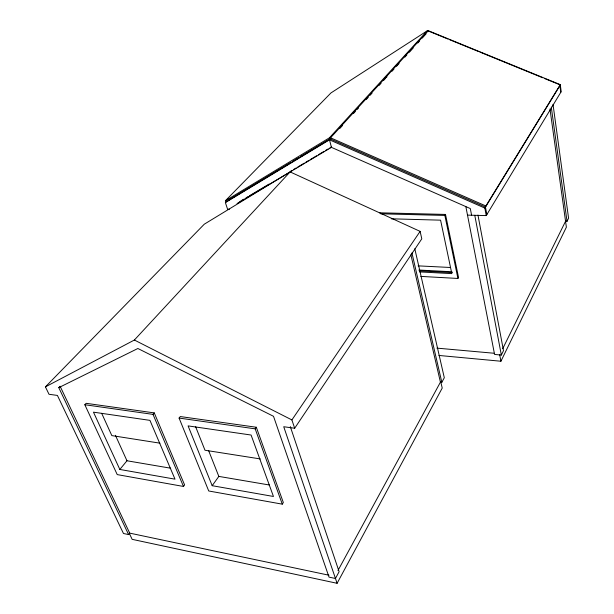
<?xml version="1.0" encoding="UTF-8"?>
<svg xmlns="http://www.w3.org/2000/svg" width="614" height="614" viewBox="0 0 614 614"><rect width="100%" height="100%" fill="white"/><g stroke="black" fill="none" stroke-linecap="round" stroke-linejoin="round"><path stroke-width="0.92" d="M560.774 92.338L559.899 85.668L560.298 84.64L428.311 30.7L330.539 137.797L330.286 138.941L226.236 201.714L225.384 202.589L227.564 209.182L229.467 209.228M428.311 30.7L428.019 31.736L427.336 30.761L330.961 92.929L225.43 200.717L226.236 201.714M486.841 214.578L485.467 207.095L485.881 205.974L560.298 84.64M438.918 355.452L500.924 361.232L566.377 227.172L549.975 108.97M465.849 206.603L494.577 354.439L501.346 355.053L503.495 350.678L477.961 215.077M565.548 221.293L567.029 221.332L568.572 218.185L553.007 104.303M502.736 348.645L565.862 220.649M129.424 533.589L132.148 539.338L337.109 583.3L442.218 388.079L440.714 381.586M337.976 570.529L440.43 382.169L441.827 382.322L444.306 377.74L414.795 248.777M420.82 276.4L457.921 278.457L458.535 277.421L445.511 214.432L379.483 212.805M467.507 215.123L486.227 215.591L561.196 91.639L560.321 84.97L544.403 78.469M486.227 215.591L484.853 208.092L560.321 84.97M282.286 504.155L283.33 502.513L256.322 427.244L180.301 416.553L179.088 418.073L208.737 490.985L282.286 504.155L255.186 428.841L256.322 427.244M457.921 278.457L444.858 215.422L445.511 214.432M337.109 583.3L283.729 426.73L294.674 428.242L421.795 238.846L420.122 231.378L290.107 171.912L204.285 224.194L45.428 386.866L49.005 394.272L57.409 395.431L123.468 533.497L128.602 534.587L129.715 533.129L60.111 386.244M294.674 428.242L291.896 419.93L420.122 231.378M212.183 485.697L188.091 425.893L251.088 435.034L273.453 496.473L212.183 485.697L218.83 476.403L208.668 450.73M183.471 486.457L184.607 484.93L154.26 412.892L86.129 403.314L84.832 404.733L117.228 474.599L183.471 486.457L153.016 414.381L84.832 404.733M119.837 469.457L174.998 479.158L149.939 420.36L93.466 412.163L119.837 469.457L126.968 460.769L170.684 468.213M153.016 414.381L154.26 412.892M330.885 138.28L329.48 139.823L225.384 202.589M339.926 128.364L342.497 125.54M353.434 113.552L355.36 111.433M357.287 109.323L358.576 107.91M366.289 99.445L368.223 97.327M370.15 95.216L372.076 93.098M379.153 85.338L381.079 83.228M383.65 80.403L385.584 78.285M386.129 77.686L387.012 76.727M392.016 71.232L393.942 69.121M396.49 66.32L399.085 63.48M404.872 57.133L406.806 55.014M409.377 52.19L413.23 47.961M417.735 43.026L419.661 40.908M422.232 38.083L426.093 33.854M225.43 200.717L329.426 137.812L427.336 30.761M45.428 386.866L134.374 340.033L290.107 171.912M239.759 201.929L240.604 201.047M128.602 534.587L58.775 387.634L59.665 386.705M228.6 200.294L230.365 198.483M229.237 199.642L290.714 162.526M292.356 161.536L298.911 157.583M300.553 156.593L329.242 139.271M242 200.21L243.643 199.235M246.107 197.769L247.749 196.795M249.384 195.82L269.078 184.093M290.407 171.39L292.049 170.416M293.692 169.441L296.155 167.975M297.798 166.993L304.36 163.086M306.002 162.111L308.458 160.645M310.101 159.671L316.663 155.764M318.305 154.782L324.046 151.366M325.689 150.392L328.152 148.926M329.795 147.943L331.43 146.969M237.058 203.533L331.453 147.368L470.309 208.568L471.59 215.222M58.775 387.634L137.881 348.499L273.522 416.307L329.02 577.122L335.444 578.488L339.12 571.703L290.299 426.592M380.68 213.81L444.858 215.422M391.264 218.807L440.583 220.165L451.827 273.614L419.569 271.902M418.111 265.862L450.599 267.497M418.817 270.03L451.965 271.764M419.278 270.835L452.449 272.585M436.899 348.123L494.147 353.257M179.088 418.073L255.186 428.841M159.909 443.154L111.832 435.602L101.694 413.329M260.298 458.927L204.984 450.239L195.643 426.768M218.83 476.403L269.423 485.014M129.715 533.129L329.012 575.226M428.587 31.122L448.036 39.073M449.801 39.795L478.099 51.361M479.864 52.083L542.638 77.74M330.539 137.797L485.881 205.974M485.467 207.095L330.286 138.941L329.426 137.812M484.853 208.092L329.48 139.823L331.453 147.368M134.374 340.033L291.896 419.93M115.424 435.295L126.968 460.769M411.925 252.953L441.827 382.322M410.873 254.749L440.43 382.169M499.681 354.715L500.924 361.232M474.775 215.307L501.346 355.053M551.28 107.043L567.029 221.332"/></g></svg>
